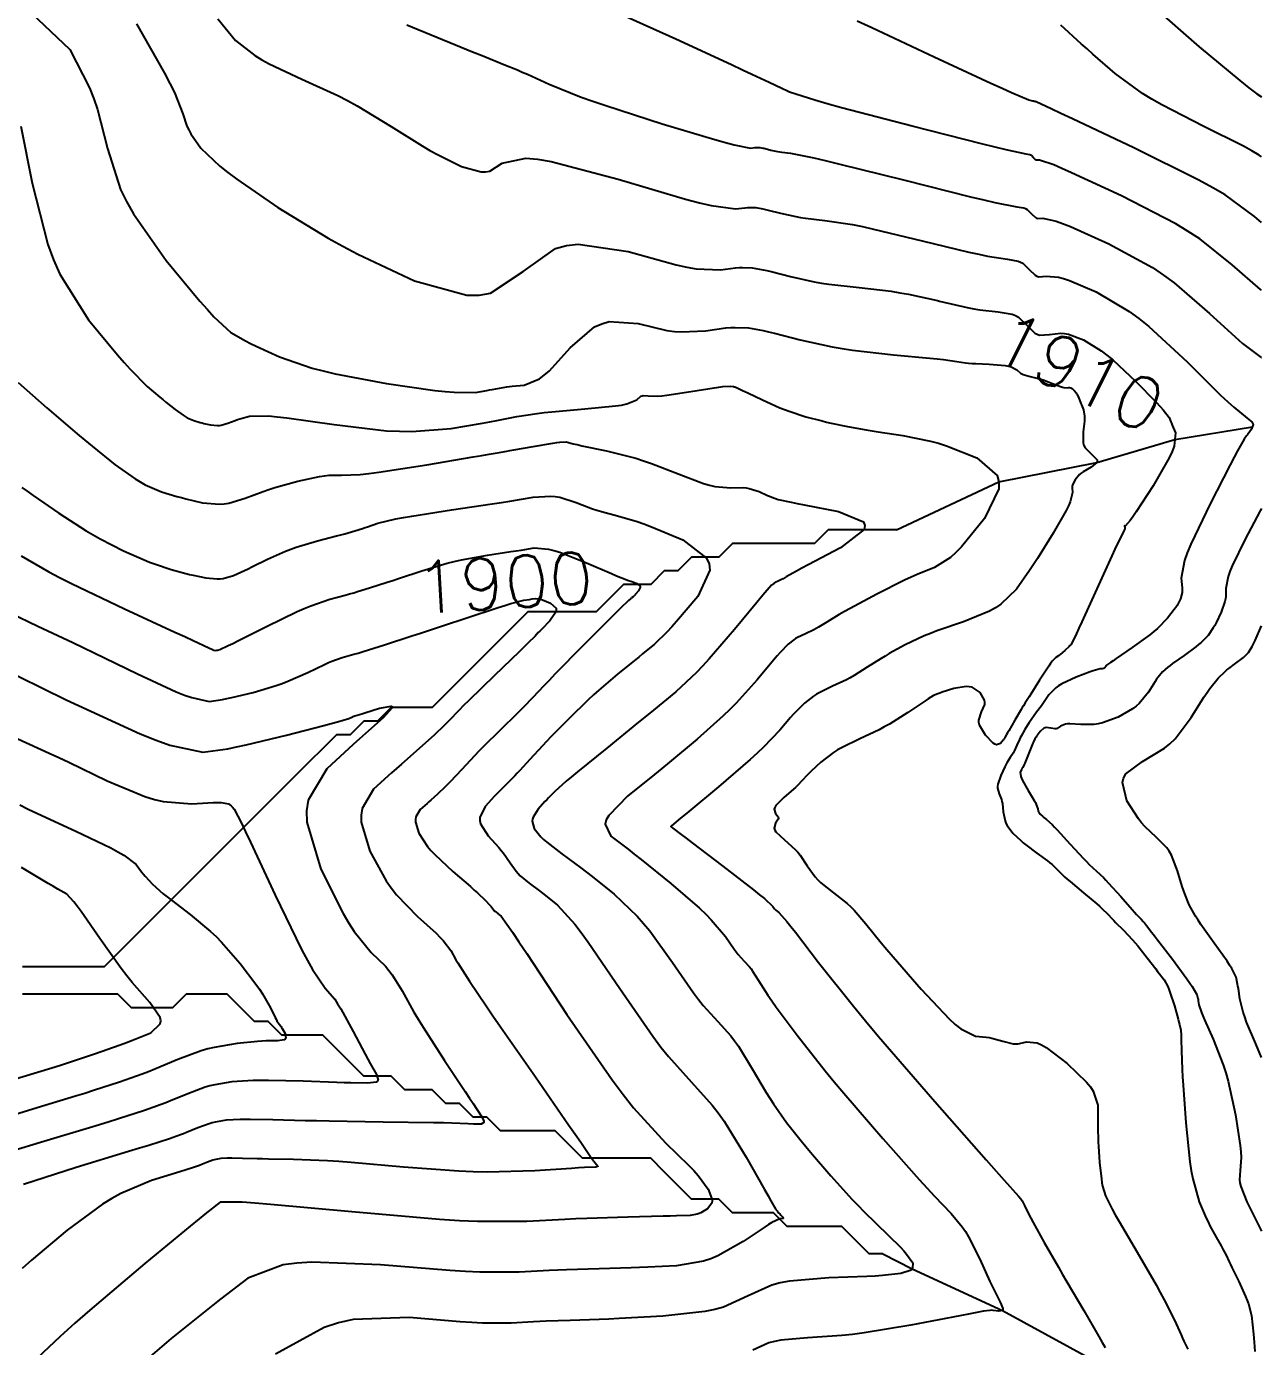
# Model space of a CAD drawing. Header units: metres. Extents: x 837475 to 838479, y 1189012 to 1191015.
# Drawn here: x 838386.1 to 838476.5, y 1189108.7 to 1189205.3 of the extents above; entities that cross this region are included whole.
import ezdxf

# ---------------------------------------------------------------- set-up
doc = ezdxf.new("R2010")
doc.units = ezdxf.units.M
doc.header["$LTSCALE"] = 0.3
for name, color, linetype in [('COTAS 10', 1, 'Continuous'), ('COTAS INT', 252, 'Continuous'), ('DRENAJE', 5, 'Continuous')]:
    doc.layers.add(name, color=color, linetype=linetype)
doc.styles.get("Standard").update_dxf_attribs({"font": 'simplex.shx'})

msp = doc.modelspace()

# ---------------------------------------------------------------- linework, layer by layer
at = {"layer": 'COTAS 10'}
for points in [[(838394.158, 1189205.469), (838396.215, 1189201.853), (838396.621, 1189201.088), (838396.955, 1189200.425), (838397.57, 1189198.882), (838397.864, 1189197.965), (838397.995, 1189197.696), (838398.148, 1189197.421), (838398.882, 1189196.375), (838400.279, 1189195.044), (838400.85, 1189194.589), (838401.501, 1189194.098), (838404.519, 1189192.012), (838408.205, 1189189.771), (838409.278, 1189189.182), (838410.374, 1189188.607), (838414.519, 1189186.642), (838418.35, 1189185.606), (838419.248, 1189185.616), (838420.075, 1189185.755), (838422.472, 1189187.328), (838424.829, 1189189.022), (838425.629, 1189189.237), (838426.494, 1189189.342), (838430.155, 1189188.802), (838433.674, 1189187.83), (838434.45, 1189187.662), (838435.141, 1189187.538), (838436.918, 1189187.456), (838438.014, 1189187.605), (838438.274, 1189187.627), (838438.516, 1189187.64), (838439.236, 1189187.617), (838440.027, 1189187.47), (838440.315, 1189187.405), (838440.632, 1189187.33), (838442.023, 1189186.97), (838443.759, 1189186.585), (838444.293, 1189186.494), (838444.851, 1189186.41), (838447.059, 1189186.162), (838449.396, 1189185.885), (838450.035, 1189185.784), (838450.67, 1189185.671), (838452.784, 1189185.205), (838452.934, 1189185.171), (838454.958, 1189184.704), (838455.442, 1189184.611), (838455.893, 1189184.535), (838457.245, 1189184.39), (838458.259, 1189184.211), (838458.496, 1189184.112), (838458.715, 1189183.992), (838459.348, 1189183.382), (838459.909, 1189182.826), (838460.082, 1189182.742), (838460.263, 1189182.687), (838460.98, 1189182.736), (838461.83, 1189182.824), (838462.094, 1189182.793), (838462.371, 1189182.738), (838463.474, 1189182.339), (838464.783, 1189181.533), (838465.19, 1189181.222), (838465.615, 1189180.873), (838467.308, 1189179.292), (838468.789, 1189177.774), (838469.079, 1189177.464), (838469.318, 1189177.202), (838469.751, 1189176.656), (838469.878, 1189176.341), (838469.925, 1189176.226), (838469.976, 1189176.098), (838470.204, 1189175.535), (838470.112, 1189174.549), (838469.963, 1189174.155), (838469.759, 1189173.709), (838468.576, 1189171.66), (838467.33, 1189169.75), (838467.087, 1189169.39), (838466.889, 1189169.104), (838466.54, 1189168.686), (838466.498, 1189168.715), (838466.492, 1189168.712), (838466.489, 1189168.704), (838466.5, 1189168.634), (838466.493, 1189168.505), (838466.48, 1189168.459), (838466.461, 1189168.41), (838466.348, 1189168.195), (838465.967, 1189167.42), (838465.779, 1189167.017), (838465.554, 1189166.532), (838464.443, 1189164.1), (838463.35, 1189161.695), (838463.137, 1189161.226), (838462.963, 1189160.844), (838462.659, 1189160.176), (838462.544, 1189160.021), (838462.49, 1189159.963), (838462.426, 1189159.897), (838462.112, 1189159.6), (838461.782, 1189159.315), (838461.707, 1189159.256), (838461.64, 1189159.206), (838461.458, 1189159.097), (838461.195, 1189158.809), (838461.076, 1189158.646), (838460.938, 1189158.447), (838460.271, 1189157.427), (838459.625, 1189156.41), (838459.498, 1189156.212), (838459.395, 1189156.05), (838459.213, 1189155.77), (838459.077, 1189155.55), (838459.002, 1189155.426), (838458.912, 1189155.275), (838458.456, 1189154.501), (838458.003, 1189153.727), (838457.915, 1189153.576), (838457.844, 1189153.453), (838457.721, 1189153.234), (838457.664, 1189153.141), (838457.633, 1189153.097), (838457.596, 1189153.045), (838457.41, 1189152.79), (838457.101, 1189152.696), (838456.988, 1189152.745), (838456.862, 1189152.827), (838456.303, 1189153.395), (838455.871, 1189154.132), (838455.824, 1189154.321), (838455.809, 1189154.502), (838456.017, 1189155.102), (838456.254, 1189155.658), (838456.256, 1189155.811), (838456.232, 1189155.965), (838455.916, 1189156.521), (838455.321, 1189156.905), (838455.12, 1189156.951), (838454.903, 1189156.97), (838453.991, 1189156.821), (838453.145, 1189156.547), (838452.971, 1189156.488), (838452.822, 1189156.436), (838452.499, 1189156.308), (838452.117, 1189156.066), (838451.931, 1189155.943), (838451.709, 1189155.795), (838450.619, 1189155.055), (838449.279, 1189154.213), (838448.901, 1189154.001), (838448.519, 1189153.798), (838447.113, 1189153.139), (838445.806, 1189152.511), (838445.486, 1189152.327), (838445.185, 1189152.138), (838444.252, 1189151.421), (838443.549, 1189150.763), (838443.394, 1189150.611), (838443.256, 1189150.473), (838442.899, 1189150.087), (838442.542, 1189149.713), (838442.404, 1189149.584), (838442.25, 1189149.444), (838441.55, 1189148.842), (838440.963, 1189148.251), (838440.88, 1189148.118), (838440.83, 1189147.997), (838440.938, 1189147.67), (838441.138, 1189147.415), (838441.148, 1189147.339), (838441.137, 1189147.262), (838440.931, 1189146.964), (838440.829, 1189146.585), (838440.883, 1189146.456), (838440.973, 1189146.318), (838441.598, 1189145.73), (838442.377, 1189145.041), (838442.564, 1189144.837), (838442.738, 1189144.629), (838443.266, 1189143.832), (838443.831, 1189143.025), (838444.029, 1189142.81), (838444.246, 1189142.598), (838445.179, 1189141.867), (838446.183, 1189141.088), (838446.444, 1189140.848), (838446.698, 1189140.596), (838447.553, 1189139.598), (838448.664, 1189138.213), (838449.079, 1189137.718), (838449.54, 1189137.174), (838451.592, 1189134.806), (838453.636, 1189132.646), (838454.092, 1189132.234), (838454.5, 1189131.901), (838455.577, 1189131.371), (838456.349, 1189131.311), (838456.565, 1189131.275), (838456.782, 1189131.231), (838457.575, 1189131.001), (838458.325, 1189130.823), (838458.516, 1189130.811), (838458.699, 1189130.816), (838459.298, 1189130.968), (838460.089, 1189130.882), (838460.394, 1189130.736), (838460.735, 1189130.538), (838462.277, 1189129.381), (838463.708, 1189127.999), (838463.98, 1189127.658), (838464.198, 1189127.336), (838464.537, 1189126.323), (838464.528, 1189125.505), (838464.527, 1189125.305), (838464.526, 1189125.116), (838464.526, 1189124.531), (838464.549, 1189123.853), (838464.562, 1189123.606), (838464.578, 1189123.333), (838464.66, 1189122.135), (838464.787, 1189120.927), (838464.831, 1189120.649), (838464.879, 1189120.395), (838465.083, 1189119.682), (838465.578, 1189118.711), (838465.809, 1189118.296), (838466.082, 1189117.816), (838467.405, 1189115.554), (838468.79, 1189113.162), (838469.102, 1189112.602), (838469.382, 1189112.085), (838470.134, 1189110.584), (838470.619, 1189109.519), (838470.731, 1189109.277), (838470.833, 1189109.058), (838471.12, 1189108.455)], [(838476.51378, 1189195.72839), (838476.348, 1189195.849), (838475.807, 1189196.167), (838475.187, 1189196.509), (838472.284, 1189197.952), (838469.207, 1189199.523), (838468.476, 1189199.946), (838467.799, 1189200.364), (838465.79, 1189201.832), (838464.171, 1189203.246), (838463.738, 1189203.63), (838463.312, 1189204.011), (838461.832, 1189205.36)], [(838385.739, 1189166.534), (838387.764, 1189165.355), (838388.538, 1189164.951), (838389.404, 1189164.514), (838393.301, 1189162.654), (838396.981, 1189160.952), (838397.711, 1189160.614), (838398.315, 1189160.333), (838399.452, 1189159.8), (838399.723, 1189159.675), (838399.781, 1189159.652), (838399.831, 1189159.634), (838399.952, 1189159.608), (838400.043, 1189159.622), (838400.075, 1189159.628), (838400.109, 1189159.635), (838400.257, 1189159.67), (838400.884, 1189159.955), (838401.22, 1189160.119), (838401.627, 1189160.321), (838403.685, 1189161.358), (838405.928, 1189162.442), (838406.452, 1189162.673), (838406.934, 1189162.874), (838408.323, 1189163.352), (838409.447, 1189163.651), (838409.762, 1189163.74), (838410.078, 1189163.831), (838410.347, 1189163.914), (838411.232, 1189164.183), (838412.525, 1189164.599), (838412.929, 1189164.732), (838413.353, 1189164.872), (838415.05, 1189165.439), (838416.9, 1189165.988), (838417.42, 1189166.118), (838417.944, 1189166.237), (838419.864, 1189166.584), (838421.571, 1189166.837), (838421.96, 1189166.896), (838422.312, 1189166.951), (838423.283, 1189167.111), (838424.315, 1189167.024), (838424.706, 1189166.922), (838425.143, 1189166.788), (838427.102, 1189166.022), (838428.946, 1189165.226), (838429.311, 1189165.072), (838429.612, 1189164.945), (838430.173, 1189164.727), (838430.356, 1189164.674), (838430.419, 1189164.651), (838430.488, 1189164.625), (838430.78, 1189164.503), (838431, 1189164.335), (838431.023, 1189164.279), (838431.03, 1189164.221), (838430.917, 1189163.977), (838430.722, 1189163.747), (838430.677, 1189163.696), (838430.635, 1189163.651), (838430.516, 1189163.536), (838430.407, 1189163.445), (838430.371, 1189163.416), (838430.333, 1189163.385), (838430.175, 1189163.257), (838429.559, 1189162.663), (838429.464, 1189162.569), (838429.232, 1189162.338), (838429.097, 1189162.203), (838428.836, 1189161.942), (838426.844, 1189159.935), (838424.796, 1189157.856), (838424.366, 1189157.415), (838423.995, 1189157.034), (838423.151, 1189156.144), (838422.516, 1189155.477), (838422.277, 1189155.236), (838422.01, 1189154.97), (838420.819, 1189153.804), (838419.545, 1189152.547), (838419.227, 1189152.224), (838418.924, 1189151.912), (838417.951, 1189150.872), (838417.151, 1189150.008), (838416.956, 1189149.806), (838416.772, 1189149.621), (838416.206, 1189149.085), (838415.713, 1189148.649), (838415.576, 1189148.527), (838415.439, 1189148.404), (838414.942, 1189147.954), (838414.623, 1189147.413), (838414.598, 1189147.233), (838414.6, 1189147.04), (838414.837, 1189146.235), (838415.47, 1189145.264), (838415.721, 1189144.966), (838416.006, 1189144.657), (838417.311, 1189143.434), (838418.605, 1189142.315), (838418.883, 1189142.069), (838419.126, 1189141.852), (838419.714, 1189141.301), (838420.017, 1189140.984), (838420.08, 1189140.913), (838420.135, 1189140.851), (838420.257, 1189140.691), (838420.332, 1189140.585), (838420.357, 1189140.557), (838420.384, 1189140.53), (838420.494, 1189140.438), (838420.622, 1189140.343), (838420.66, 1189140.314), (838420.699, 1189140.283), (838420.848, 1189140.163), (838421.684, 1189138.982), (838422.156, 1189138.282), (838422.731, 1189137.421), (838425.677, 1189132.964), (838428.986, 1189128.17), (838429.791, 1189127.095), (838430.548, 1189126.131), (838432.878, 1189123.56), (838434.586, 1189121.913), (838434.95, 1189121.53), (838435.268, 1189121.18), (838436.021, 1189120.179), (838436.285, 1189119.475), (838436.293, 1189119.311), (838436.273, 1189119.161), (838435.968, 1189118.729), (838435.477, 1189118.447), (838435.34, 1189118.391), (838435.203, 1189118.344), (838434.702, 1189118.254), (838433.695, 1189118.216), (838433.239, 1189118.203), (838432.705, 1189118.188), (838430.137, 1189118.124), (838427.135, 1189118.031), (838426.328, 1189117.998), (838425.531, 1189117.962), (838422.743, 1189117.806), (838419.122, 1189117.807), (838417.801, 1189117.869), (838416.341, 1189117.959), (838409.919, 1189118.507), (838403.986, 1189119.058), (838402.834, 1189119.148), (838401.896, 1189119.212), (838400.284, 1189119.221), (838399.303, 1189118.432), (838398.764, 1189117.993), (838398.108, 1189117.459), (838394.771, 1189114.733), (838390.746, 1189111.327), (838389.657, 1189110.364), (838388.578, 1189109.391), (838384.771, 1189105.806)], [(838385.316, 1189128.252), (838386.683, 1189128.656), (838388.222, 1189129.134), (838388.692, 1189129.285), (838389.181, 1189129.444), (838391.105, 1189130.084), (838392.98, 1189130.74), (838393.438, 1189130.909), (838393.871, 1189131.072), (838395.212, 1189131.617), (838395.913, 1189132.268), (838395.942, 1189132.498), (838395.899, 1189132.75), (838395.146, 1189133.843), (838393.842, 1189135.311), (838393.452, 1189135.8), (838393.049, 1189136.325), (838391.487, 1189138.521), (838390.116, 1189140.496), (838389.833, 1189140.882), (838389.593, 1189141.198), (838389.075, 1189141.761), (838388.419, 1189142.126), (838388.092, 1189142.318), (838387.701, 1189142.55), (838385.765, 1189143.713)]]:
    msp.add_lwpolyline(points, dxfattribs=at)
at = {"layer": 'COTAS INT'}
for points in [[(838386.474, 1189206.249), (838389.301, 1189203.593), (838390.73, 1189200.769), (838391.045, 1189199.983), (838391.326, 1189199.196), (838392.048, 1189196.341), (838393.008, 1189193.339), (838393.438, 1189192.46), (838393.939, 1189191.559), (838396.341, 1189188.135), (838398.811, 1189185.163), (838399.356, 1189184.548), (838399.84, 1189184.023), (838401.082, 1189182.877), (838402.144, 1189182.263), (838402.514, 1189182.072), (838402.916, 1189181.873), (838404.642, 1189181.082), (838407.02, 1189180.27), (838407.834, 1189180.057), (838408.714, 1189179.849), (838412.455, 1189179.145), (838415.999, 1189178.637), (838416.755, 1189178.554), (838417.414, 1189178.495), (838418.981, 1189178.49), (838419.815, 1189178.634), (838420.012, 1189178.669), (838420.194, 1189178.703), (838420.726, 1189178.807), (838421.269, 1189178.895), (838421.457, 1189178.917), (838421.662, 1189178.939), (838422.538, 1189179.012), (838423.655, 1189179.473), (838424.012, 1189179.739), (838424.389, 1189180.066), (838425.92, 1189181.747), (838427.693, 1189183.281), (838428.223, 1189183.515), (838428.769, 1189183.666), (838430.881, 1189183.521), (838432.991, 1189183.024), (838433.535, 1189182.953), (838434.062, 1189182.911), (838435.823, 1189183), (838437.308, 1189183.202), (838437.661, 1189183.232), (838437.989, 1189183.249), (838438.964, 1189183.218), (838440.037, 1189183.019), (838440.426, 1189182.931), (838440.856, 1189182.828), (838442.741, 1189182.341), (838445.094, 1189181.82), (838445.819, 1189181.696), (838446.574, 1189181.582), (838449.567, 1189181.246), (838452.224, 1189181.001), (838452.769, 1189180.945), (838453.23, 1189180.894), (838454.205, 1189180.751), (838454.831, 1189180.652), (838455.072, 1189180.629), (838455.343, 1189180.608), (838455.598, 1189180.596), (838456.566, 1189180.546), (838457.741, 1189180.453), (838457.98, 1189180.412), (838458.183, 1189180.365), (838458.606, 1189180.141), (838458.864, 1189179.905), (838458.963, 1189179.85), (838459.073, 1189179.8), (838459.568, 1189179.657), (838460.168, 1189179.509), (838460.344, 1189179.456), (838460.524, 1189179.397), (838461.209, 1189179.141), (838461.807, 1189178.915), (838461.932, 1189178.876), (838462.039, 1189178.846), (838462.281, 1189178.821), (838462.4, 1189178.846), (838462.43, 1189178.848), (838462.458, 1189178.847), (838462.549, 1189178.824), (838462.641, 1189178.767), (838462.669, 1189178.746), (838462.699, 1189178.721), (838462.817, 1189178.611), (838462.942, 1189178.451), (838462.977, 1189178.394), (838463.011, 1189178.333), (838463.132, 1189178.071), (838463.257, 1189177.76), (838463.293, 1189177.668), (838463.329, 1189177.574), (838463.467, 1189177.214), (838463.552, 1189176.737), (838463.555, 1189176.587), (838463.555, 1189176.569), (838463.549, 1189176.385), (838463.454, 1189175.592), (838463.458, 1189174.793), (838463.514, 1189174.605), (838463.594, 1189174.433), (838464.083, 1189173.933), (838464.47, 1189173.546), (838464.486, 1189173.445), (838464.462, 1189173.346), (838464.045, 1189173.008), (838463.454, 1189172.674), (838463.32, 1189172.576), (838463.198, 1189172.477), (838462.866, 1189172.099), (838462.685, 1189171.716), (838462.658, 1189171.613), (838462.642, 1189171.512), (838462.669, 1189171.156), (838462.51, 1189170.487), (838462.376, 1189170.189), (838462.203, 1189169.841), (838461.257, 1189168.176), (838460.116, 1189166.342), (838459.821, 1189165.889), (838459.534, 1189165.458), (838458.576, 1189164.097), (838457.434, 1189162.994), (838457.033, 1189162.725), (838456.595, 1189162.472), (838454.704, 1189161.693), (838452.751, 1189161.026), (838452.273, 1189160.843), (838451.823, 1189160.662), (838450.426, 1189160.015), (838449.26, 1189159.374), (838448.955, 1189159.195), (838448.659, 1189159.017), (838447.654, 1189158.368), (838446.686, 1189157.76), (838446.412, 1189157.607), (838446.136, 1189157.46), (838445.12, 1189156.984), (838444.176, 1189156.53), (838443.945, 1189156.397), (838443.728, 1189156.261), (838443.053, 1189155.743), (838442.419, 1189155.113), (838442.227, 1189154.906), (838442.027, 1189154.685), (838441.249, 1189153.773), (838440.058, 1189152.526), (838439.599, 1189152.095), (838439.084, 1189151.627), (838436.759, 1189149.626), (838434.591, 1189147.819), (838433.84, 1189147.194), (838433.298, 1189146.742), (838433.284, 1189146.728), (838433.282, 1189146.722), (838433.286, 1189146.713), (838433.313, 1189146.692), (838433.327, 1189146.681), (838433.343, 1189146.668), (838433.424, 1189146.602), (838434.044, 1189146.125), (838434.401, 1189145.852), (838434.837, 1189145.519), (838437.081, 1189143.807), (838439.326, 1189142.074), (838439.763, 1189141.727), (838440.12, 1189141.438), (838440.744, 1189140.873), (838440.873, 1189140.689), (838440.918, 1189140.64), (838440.967, 1189140.592), (838441.18, 1189140.425), (838441.772, 1189139.767), (838442.061, 1189139.409), (838442.404, 1189138.974), (838444.092, 1189136.771), (838446.64, 1189133.567), (838447.524, 1189132.502), (838448.485, 1189131.36), (838452.604, 1189126.593), (838456.355, 1189122.325), (838457.085, 1189121.497), (838457.681, 1189120.823), (838458.72, 1189119.666), (838458.887, 1189119.466), (838458.934, 1189119.395), (838458.981, 1189119.316), (838459.152, 1189118.977), (838459.48, 1189118.33), (838459.626, 1189118.057), (838459.796, 1189117.745), (838460.608, 1189116.279), (838461.639, 1189114.463), (838461.947, 1189113.929), (838462.265, 1189113.381), (838463.494, 1189111.291), (838464.601, 1189109.391), (838464.842, 1189108.962), (838465.054, 1189108.576)], [(838476.51378, 1189185.94998), (838476.434, 1189186.008), (838474.35, 1189187.814), (838471.982, 1189189.725), (838471.143, 1189190.271), (838470.225, 1189190.825), (838466.249, 1189192.884), (838462.597, 1189194.566), (838461.882, 1189194.881), (838461.297, 1189195.132), (838460.256, 1189195.493), (838460.069, 1189195.48), (838460.021, 1189195.494), (838459.976, 1189195.516), (838459.83, 1189195.661), (838459.664, 1189195.821), (838459.607, 1189195.852), (838459.545, 1189195.878), (838459.281, 1189195.925), (838457.821, 1189196.244), (838457.005, 1189196.442), (838456.012, 1189196.688), (838450.937, 1189197.969), (838445.765, 1189199.321), (838444.71, 1189199.611), (838443.818, 1189199.864), (838441.959, 1189200.473), (838441.249, 1189200.806), (838441.081, 1189200.885), (838440.926, 1189200.958), (838440.473, 1189201.173), (838439.199, 1189201.765), (838438.527, 1189202.076), (838437.716, 1189202.451), (838433.635, 1189204.335), (838429.069, 1189206.397)], [(838468.607, 1189206.7), (838471.95, 1189203.782), (838474.916, 1189201.305), (838475.571, 1189200.79), (838476.154, 1189200.35), (838476.51378, 1189200.11819)], [(838400.118, 1189205.838), (838401.418, 1189204.253), (838402.837, 1189203.143), (838403.339, 1189202.835), (838403.888, 1189202.528), (838406.266, 1189201.418), (838408.903, 1189200.211), (838409.616, 1189199.843), (838410.321, 1189199.46), (838412.804, 1189197.955), (838415.074, 1189196.531), (838415.645, 1189196.198), (838416.191, 1189195.893), (838417.955, 1189195.017), (838419.385, 1189194.63), (838419.719, 1189194.634), (838420.028, 1189194.686), (838420.922, 1189195.273), (838422.666, 1189195.638), (838423.51, 1189195.55), (838424.51, 1189195.38), (838429.428, 1189194.083), (838434.358, 1189192.635), (838435.366, 1189192.371), (838436.219, 1189192.165), (838438.013, 1189191.912), (838438.719, 1189192.008), (838438.887, 1189192.022), (838439.043, 1189192.031), (838439.507, 1189192.016), (838440.018, 1189191.921), (838440.203, 1189191.879), (838440.407, 1189191.831), (838441.304, 1189191.599), (838442.424, 1189191.351), (838442.768, 1189191.292), (838443.128, 1189191.238), (838444.552, 1189191.078), (838446.568, 1189190.77), (838447.301, 1189190.622), (838448.11, 1189190.447), (838451.662, 1189189.592), (838455.085, 1189188.756), (838455.812, 1189188.594), (838456.443, 1189188.462), (838457.924, 1189188.235), (838458.688, 1189188.1), (838458.866, 1189188.026), (838459.031, 1189187.935), (838459.508, 1189187.475), (838459.931, 1189187.056), (838460.062, 1189186.992), (838460.198, 1189186.951), (838460.739, 1189186.988), (838461.652, 1189186.927), (838462.023, 1189186.822), (838462.446, 1189186.68), (838464.399, 1189185.854), (838466.813, 1189184.414), (838467.525, 1189183.885), (838468.257, 1189183.3), (838471.06, 1189180.718), (838473.517, 1189178.294), (838474.031, 1189177.808), (838474.473, 1189177.402), (838475.468, 1189176.608), (838475.835, 1189176.319), (838475.882, 1189176.233), (838475.904, 1189176.143), (838475.786, 1189175.795), (838475.533, 1189175.459), (838475.471, 1189175.376), (838475.412, 1189175.299), (838475.226, 1189175.058), (838474.745, 1189174.205), (838474.5, 1189173.742), (838474.206, 1189173.18), (838472.741, 1189170.33), (838471.335, 1189167.37), (838471.078, 1189166.738), (838470.879, 1189166.188), (838470.638, 1189164.881), (838470.711, 1189164.177), (838470.71, 1189164.007), (838470.7, 1189163.849), (838470.587, 1189163.368), (838470.334, 1189162.904), (838470.237, 1189162.755), (838470.127, 1189162.598), (838469.632, 1189161.96), (838468.886, 1189161.207), (838468.618, 1189160.978), (838468.325, 1189160.74), (838467.044, 1189159.806), (838465.872, 1189159.004), (838465.647, 1189158.849), (838465.465, 1189158.724), (838465.166, 1189158.515), (838465.144, 1189158.487), (838465.137, 1189158.477), (838465.129, 1189158.465), (838465.095, 1189158.411), (838465.048, 1189158.353), (838465.032, 1189158.338), (838465.014, 1189158.325), (838464.94, 1189158.283), (838464.85, 1189158.255), (838464.823, 1189158.251), (838464.796, 1189158.249), (838464.687, 1189158.254), (838464.352, 1189158.171), (838464.181, 1189158.113), (838463.976, 1189158.04), (838462.953, 1189157.652), (838461.886, 1189157.156), (838461.653, 1189157.016), (838461.448, 1189156.874), (838460.933, 1189156.351), (838460.591, 1189155.832), (838460.495, 1189155.693), (838460.397, 1189155.555), (838460.039, 1189155.075), (838459.688, 1189154.598), (838459.594, 1189154.463), (838459.503, 1189154.325), (838459.187, 1189153.817), (838458.912, 1189153.324), (838458.846, 1189153.197), (838458.785, 1189153.073), (838458.601, 1189152.659), (838458.432, 1189152.286), (838458.38, 1189152.188), (838458.326, 1189152.092), (838458.111, 1189151.767), (838457.866, 1189151.378), (838457.793, 1189151.242), (838457.717, 1189151.095), (838457.424, 1189150.459), (838457.217, 1189149.816), (838457.196, 1189149.664), (838457.191, 1189149.523), (838457.301, 1189149.106), (838457.477, 1189148.695), (838457.514, 1189148.557), (838457.544, 1189148.409), (838457.61, 1189147.79), (838457.734, 1189147.133), (838457.802, 1189146.962), (838457.885, 1189146.795), (838458.303, 1189146.232), (838458.886, 1189145.683), (838459.073, 1189145.525), (838459.27, 1189145.364), (838460.074, 1189144.764), (838460.842, 1189144.198), (838461.017, 1189144.059), (838461.175, 1189143.927), (838461.609, 1189143.516), (838462.096, 1189143.043), (838462.286, 1189142.872), (838462.501, 1189142.684), (838463.48, 1189141.861), (838464.444, 1189141.054), (838464.649, 1189140.875), (838464.827, 1189140.717), (838465.249, 1189140.307), (838465.577, 1189139.955), (838465.696, 1189139.833), (838465.827, 1189139.699), (838466.403, 1189139.127), (838467.069, 1189138.427), (838467.257, 1189138.213), (838467.446, 1189137.99), (838468.145, 1189137.111), (838468.766, 1189136.292), (838468.906, 1189136.108), (838469.032, 1189135.941), (838469.375, 1189135.491), (838469.645, 1189134.998), (838469.726, 1189134.804), (838469.809, 1189134.585), (838470.13, 1189133.589), (838470.406, 1189132.611), (838470.462, 1189132.404), (838470.508, 1189132.225), (838470.598, 1189131.808), (838470.624, 1189131.436), (838470.629, 1189131.285), (838470.634, 1189131.112), (838470.645, 1189130.315), (838470.697, 1189128.934), (838470.727, 1189128.394), (838470.765, 1189127.786), (838470.958, 1189125.019), (838471.256, 1189122.18), (838471.359, 1189121.526), (838471.471, 1189120.929), (838471.951, 1189119.252), (838472.467, 1189118.063), (838472.603, 1189117.774), (838472.734, 1189117.503), (838473.181, 1189116.672), (838473.552, 1189116.032), (838473.635, 1189115.882), (838473.71, 1189115.744), (838473.911, 1189115.343), (838474.144, 1189114.85), (838474.239, 1189114.654), (838474.347, 1189114.432), (838474.847, 1189113.414), (838475.344, 1189112.313), (838475.451, 1189112.038), (838475.544, 1189111.775), (838475.767, 1189110.936), (838475.919, 1189109.573), (838475.968, 1189108.981), (838476.019, 1189108.295)], [(838413.949, 1189205.398), (838417.921, 1189203.762), (838418.749, 1189203.423), (838419.46, 1189203.133), (838421.048, 1189202.497), (838422.056, 1189202.084), (838422.402, 1189201.934), (838422.776, 1189201.769), (838424.368, 1189201.048), (838426.72, 1189200.104), (838427.574, 1189199.799), (838428.516, 1189199.474), (838432.649, 1189198.146), (838436.502, 1189196.99), (838437.268, 1189196.775), (838437.903, 1189196.605), (838439.108, 1189196.368), (838439.425, 1189196.411), (838439.5, 1189196.418), (838439.57, 1189196.422), (838439.779, 1189196.415), (838440.008, 1189196.372), (838440.091, 1189196.353), (838440.183, 1189196.332), (838440.586, 1189196.227), (838441.088, 1189196.116), (838441.243, 1189196.09), (838441.405, 1189196.065), (838442.044, 1189195.994), (838443.739, 1189195.654), (838444.567, 1189195.46), (838445.55, 1189195.224), (838450.391, 1189194.012), (838455.212, 1189192.807), (838456.181, 1189192.576), (838456.992, 1189192.389), (838458.602, 1189192.08), (838459.116, 1189191.989), (838459.237, 1189191.939), (838459.348, 1189191.878), (838459.669, 1189191.568), (838459.954, 1189191.286), (838460.042, 1189191.243), (838460.133, 1189191.215), (838460.497, 1189191.241), (838461.475, 1189191.029), (838461.953, 1189190.852), (838462.521, 1189190.623), (838465.324, 1189189.369), (838468.519, 1189187.619), (838469.334, 1189187.078), (838470.119, 1189186.512), (838472.705, 1189184.266), (838475.123, 1189182.075), (838475.804, 1189181.544), (838476.488, 1189181.047), (838476.51378, 1189181.03136)], [(838476.51378, 1189190.91142), (838475.995, 1189191.361), (838473.844, 1189192.938), (838472.952, 1189193.464), (838471.931, 1189194.03), (838467.174, 1189196.399), (838462.672, 1189198.508), (838461.812, 1189198.911), (838461.119, 1189199.234), (838460.014, 1189199.745), (838460.004, 1189199.744), (838460.001, 1189199.745), (838459.999, 1189199.746), (838459.99, 1189199.754), (838459.981, 1189199.763), (838459.978, 1189199.765), (838459.974, 1189199.767), (838459.959, 1189199.769), (838459.877, 1189199.787), (838459.83, 1189199.799), (838459.774, 1189199.813), (838459.487, 1189199.885), (838458.208, 1189200.422), (838457.527, 1189200.729), (838456.704, 1189201.104), (838452.549, 1189203.031), (838447.998, 1189205.162), (838446.926, 1189205.666)], [(838385.696, 1189197.968), (838386.527, 1189193.799), (838387.671, 1189189.311), (838388.095, 1189188.199), (838388.566, 1189187.143), (838390.657, 1189183.799), (838392.774, 1189181.241), (838393.262, 1189180.681), (838393.708, 1189180.184), (838394.961, 1189178.924), (838395.867, 1189178.151), (838396.094, 1189177.962), (838396.309, 1189177.784), (838396.999, 1189177.23), (838397.586, 1189176.812), (838397.737, 1189176.72), (838397.884, 1189176.638), (838398.37, 1189176.427), (838398.833, 1189176.289), (838398.965, 1189176.254), (838399.099, 1189176.219), (838399.594, 1189176.104), (838400.097, 1189176.059), (838400.235, 1189176.068), (838400.372, 1189176.087), (838400.865, 1189176.235), (838401.403, 1189176.441), (838401.569, 1189176.496), (838401.742, 1189176.551), (838402.429, 1189176.742), (838403.83, 1189176.762), (838404.453, 1189176.709), (838405.177, 1189176.631), (838408.644, 1189176.135), (838412.468, 1189175.687), (838413.419, 1189175.639), (838414.322, 1189175.623), (838417.194, 1189175.84), (838419.492, 1189176.237), (838420.033, 1189176.334), (838420.534, 1189176.426), (838422, 1189176.715), (838423.494, 1189176.956), (838424.013, 1189177.018), (838424.577, 1189177.078), (838426.991, 1189177.279), (838429.224, 1189177.496), (838429.673, 1189177.566), (838430.05, 1189177.641), (838430.799, 1189177.95), (838431.088, 1189178.201), (838431.174, 1189178.239), (838431.264, 1189178.263), (838431.608, 1189178.24), (838432.307, 1189178.218), (838432.62, 1189178.244), (838432.984, 1189178.284), (838434.729, 1189178.544), (838436.443, 1189178.82), (838436.788, 1189178.87), (838437.077, 1189178.909), (838437.653, 1189178.956), (838437.853, 1189178.919), (838437.905, 1189178.905), (838437.956, 1189178.89), (838438.128, 1189178.822), (838438.512, 1189178.639), (838438.697, 1189178.55), (838438.916, 1189178.446), (838439.988, 1189177.932), (838441.26, 1189177.368), (838441.605, 1189177.232), (838441.946, 1189177.103), (838443.151, 1189176.711), (838444.341, 1189176.396), (838444.672, 1189176.316), (838445.005, 1189176.239), (838446.216, 1189175.987), (838447.576, 1189175.749), (838448.003, 1189175.68), (838448.453, 1189175.609), (838450.258, 1189175.346), (838452.273, 1189174.929), (838452.855, 1189174.763), (838453.448, 1189174.574), (838455.672, 1189173.708), (838457.153, 1189172.409), (838457.277, 1189171.947), (838457.276, 1189171.442), (838456.237, 1189169.248), (838454.55, 1189167.188), (838454.14, 1189166.767), (838453.755, 1189166.411), (838452.572, 1189165.666), (838451.303, 1189165.171), (838450.865, 1189164.974), (838450.388, 1189164.75), (838448.353, 1189163.723), (838446.402, 1189162.681), (838445.98, 1189162.448), (838445.608, 1189162.239), (838444.689, 1189161.682), (838444.092, 1189161.307), (838443.924, 1189161.213), (838443.754, 1189161.122), (838443.128, 1189160.829), (838442.546, 1189160.549), (838442.404, 1189160.467), (838442.27, 1189160.383), (838441.854, 1189160.064), (838441.288, 1189159.463), (838441.059, 1189159.201), (838440.799, 1189158.898), (838439.598, 1189157.459), (838438.069, 1189155.751), (838437.602, 1189155.279), (838437.115, 1189154.807), (838435.198, 1189153.104), (838433.175, 1189151.427), (838432.621, 1189150.973), (838432.071, 1189150.522), (838430.105, 1189148.927), (838428.733, 1189147.526), (838428.555, 1189147.197), (838428.466, 1189146.895), (838428.878, 1189146.017), (838430.15, 1189145.054), (838430.604, 1189144.698), (838431.101, 1189144.303), (838433.265, 1189142.555), (838435.371, 1189140.74), (838435.832, 1189140.304), (838436.24, 1189139.896), (838437.274, 1189138.661), (838437.904, 1189137.749), (838438.057, 1189137.544), (838438.201, 1189137.361), (838438.645, 1189136.872), (838439.038, 1189136.438), (838439.15, 1189136.29), (838439.263, 1189136.129), (838439.684, 1189135.445), (838440.382, 1189134.366), (838440.669, 1189133.956), (838440.997, 1189133.498), (838442.524, 1189131.44), (838444.576, 1189128.837), (838445.236, 1189128.035), (838445.935, 1189127.198), (838448.792, 1189123.878), (838451.455, 1189120.875), (838452.032, 1189120.237), (838452.54, 1189119.683), (838453.797, 1189118.382), (838454.608, 1189117.411), (838454.834, 1189117.066), (838455.062, 1189116.687), (838455.891, 1189115.042), (838456.629, 1189113.427), (838456.799, 1189113.067), (838456.954, 1189112.745), (838457.389, 1189111.896), (838457.578, 1189111.43), (838457.579, 1189111.35), (838457.556, 1189111.29), (838457.288, 1189111.249), (838456.863, 1189111.306), (838456.743, 1189111.308), (838456.621, 1189111.304), (838456.17, 1189111.241), (838455.074, 1189111.024), (838454.545, 1189110.923), (838453.918, 1189110.804), (838450.842, 1189110.227), (838447.424, 1189109.662), (838446.582, 1189109.549), (838445.785, 1189109.457), (838443.283, 1189109.283), (838441.325, 1189109.116), (838440.871, 1189109.028), (838440.455, 1189108.921), (838439.273, 1189108.382)], [(838385.52, 1189179.213), (838387.606, 1189177.353), (838389.835, 1189175.453), (838390.391, 1189174.988), (838390.921, 1189174.549), (838392.618, 1189173.186), (838394.063, 1189172.159), (838394.435, 1189171.932), (838394.794, 1189171.731), (838395.989, 1189171.211), (838397.13, 1189170.872), (838397.454, 1189170.784), (838397.783, 1189170.699), (838399.002, 1189170.416), (838400.238, 1189170.304), (838400.577, 1189170.328), (838400.916, 1189170.375), (838402.127, 1189170.739), (838403.45, 1189171.246), (838403.858, 1189171.382), (838404.285, 1189171.516), (838405.976, 1189171.986), (838407.566, 1189172.333), (838407.929, 1189172.39), (838408.258, 1189172.43), (838409.166, 1189172.431), (838410.541, 1189172.48), (838411.165, 1189172.55), (838411.895, 1189172.645), (838415.407, 1189173.191), (838418.799, 1189173.761), (838419.453, 1189173.872), (838419.983, 1189173.961), (838420.868, 1189174.113), (838421.275, 1189174.187), (838421.503, 1189174.228), (838421.782, 1189174.278), (838423.209, 1189174.532), (838424.644, 1189174.772), (838424.928, 1189174.813), (838425.164, 1189174.844), (838425.606, 1189174.862), (838426.133, 1189174.728), (838426.422, 1189174.663), (838426.773, 1189174.586), (838428.557, 1189174.205), (838430.706, 1189173.663), (838431.287, 1189173.484), (838431.861, 1189173.293), (838433.886, 1189172.499), (838435.672, 1189171.813), (838436.096, 1189171.691), (838436.49, 1189171.597), (838437.66, 1189171.503), (838438.569, 1189171.518), (838438.799, 1189171.494), (838439.019, 1189171.458), (838439.737, 1189171.224), (838440.352, 1189170.946), (838440.507, 1189170.883), (838440.657, 1189170.824), (838441.144, 1189170.661), (838442.089, 1189170.448), (838442.527, 1189170.358), (838443.042, 1189170.255), (838445.538, 1189169.774), (838447.383, 1189169.021), (838447.487, 1189168.748), (838447.415, 1189168.446), (838445.685, 1189167.119), (838443.325, 1189165.873), (838442.855, 1189165.623), (838442.466, 1189165.413), (838441.724, 1189164.995), (838441.499, 1189164.854), (838441.371, 1189164.784), (838441.135, 1189164.674), (838440.916, 1189164.568), (838440.862, 1189164.538), (838440.812, 1189164.506), (838440.655, 1189164.386), (838440.157, 1189163.812), (838439.891, 1189163.495), (838439.57, 1189163.11), (838437.948, 1189161.144), (838436.081, 1189158.977), (838435.604, 1189158.463), (838435.146, 1189157.987), (838433.638, 1189156.581), (838432.016, 1189155.243), (838431.486, 1189154.81), (838430.921, 1189154.35), (838428.587, 1189152.461), (838426.443, 1189150.716), (838425.997, 1189150.347), (838425.616, 1189150.026), (838424.775, 1189149.278), (838424.331, 1189148.819), (838424.2, 1189148.681), (838424.067, 1189148.538), (838423.558, 1189147.981), (838423.19, 1189147.406), (838423.145, 1189147.252), (838423.126, 1189147.101), (838423.263, 1189146.571), (838423.759, 1189145.973), (838423.966, 1189145.778), (838424.203, 1189145.571), (838425.309, 1189144.715), (838426.687, 1189143.69), (838427.096, 1189143.376), (838427.515, 1189143.049), (838429.126, 1189141.758), (838430.808, 1189140.154), (838431.273, 1189139.63), (838431.737, 1189139.071), (838433.409, 1189136.762), (838434.931, 1189134.556), (838435.302, 1189134.061), (838435.65, 1189133.617), (838436.723, 1189132.434), (838437.672, 1189131.386), (838437.943, 1189131.027), (838438.217, 1189130.638), (838439.237, 1189128.984), (838440.255, 1189127.259), (838440.529, 1189126.824), (838440.8, 1189126.408), (838441.747, 1189125.062), (838442.806, 1189123.72), (838443.146, 1189123.306), (838443.507, 1189122.874), (838444.98, 1189121.162), (838446.554, 1189119.425), (838446.979, 1189118.977), (838447.399, 1189118.544), (838450.075, 1189115.921), (838450.321, 1189115.657), (838450.531, 1189115.42), (838450.979, 1189114.786), (838450.973, 1189114.385), (838450.896, 1189114.295), (838450.787, 1189114.213), (838450.121, 1189113.991), (838448.777, 1189113.846), (838448.241, 1189113.812), (838447.633, 1189113.781), (838444.842, 1189113.693), (838441.954, 1189113.447), (838441.285, 1189113.316), (838440.672, 1189113.159), (838438.927, 1189112.364), (838437.132, 1189111.545), (838436.487, 1189111.371), (838435.777, 1189111.221), (838432.682, 1189110.872), (838429.505, 1189110.704), (838428.745, 1189110.668), (838428.036, 1189110.637), (838425.909, 1189110.564), (838424.159, 1189110.51), (838423.688, 1189110.491), (838423.224, 1189110.47), (838421.599, 1189110.379), (838419.488, 1189110.379), (838418.718, 1189110.416), (838417.867, 1189110.468), (838414.124, 1189110.788), (838410.026, 1189110.631), (838408.951, 1189110.383), (838407.903, 1189110.046), (838404.336, 1189108.088)], [(838385.778, 1189171.539), (838386.176, 1189171.249), (838386.61, 1189170.939), (838388.478, 1189169.653), (838390.485, 1189168.366), (838391.007, 1189168.056), (838391.515, 1189167.767), (838393.225, 1189166.889), (838394.742, 1189166.226), (838395.127, 1189166.072), (838395.497, 1189165.931), (838396.708, 1189165.529), (838397.772, 1189165.24), (838398.05, 1189165.171), (838398.321, 1189165.106), (838399.238, 1189164.911), (838400.077, 1189164.838), (838400.298, 1189164.85), (838400.514, 1189164.876), (838401.257, 1189165.09), (838402.072, 1189165.46), (838402.335, 1189165.585), (838402.614, 1189165.72), (838403.755, 1189166.288), (838405.073, 1189166.878), (838405.464, 1189167.025), (838405.866, 1189167.166), (838407.413, 1189167.62), (838408.817, 1189167.982), (838409.13, 1189168.066), (838409.409, 1189168.141), (838410.142, 1189168.353), (838410.717, 1189168.539), (838410.896, 1189168.598), (838411.085, 1189168.66), (838411.839, 1189168.912), (838413.157, 1189169.228), (838413.702, 1189169.331), (838414.323, 1189169.44), (838417.216, 1189169.891), (838420.201, 1189170.333), (838420.881, 1189170.437), (838421.497, 1189170.532), (838423.195, 1189170.813), (838424.461, 1189170.895), (838424.805, 1189170.866), (838425.146, 1189170.814), (838426.354, 1189170.442), (838427.54, 1189169.977), (838427.866, 1189169.867), (838428.193, 1189169.765), (838429.365, 1189169.466), (838430.811, 1189169.045), (838431.309, 1189168.866), (838431.85, 1189168.661), (838434.157, 1189167.696), (838435.896, 1189166.366), (838436.078, 1189165.931), (838436.131, 1189165.466), (838435.242, 1189163.545), (838433.701, 1189161.726), (838433.343, 1189161.326), (838433.014, 1189160.97), (838432.077, 1189160.058), (838431.211, 1189159.344), (838430.928, 1189159.113), (838430.627, 1189158.867), (838429.381, 1189157.859), (838428.001, 1189156.69), (838427.615, 1189156.342), (838427.226, 1189155.984), (838425.809, 1189154.606), (838424.504, 1189153.271), (838424.186, 1189152.94), (838423.887, 1189152.626), (838422.965, 1189151.63), (838422.221, 1189150.818), (838422.033, 1189150.62), (838421.854, 1189150.432), (838421.276, 1189149.851), (838420.714, 1189149.287), (838420.546, 1189149.112), (838420.371, 1189148.927), (838419.693, 1189148.191), (838419.29, 1189147.378), (838419.289, 1189147.145), (838419.336, 1189146.91), (838419.905, 1189146.033), (838420.687, 1189145.184), (838420.869, 1189144.966), (838421.036, 1189144.756), (838421.511, 1189144.059), (838421.954, 1189143.437), (838422.099, 1189143.275), (838422.255, 1189143.116), (838422.902, 1189142.576), (838423.655, 1189142.016), (838423.878, 1189141.845), (838424.107, 1189141.666), (838424.987, 1189140.961), (838426.246, 1189139.568), (838426.714, 1189138.956), (838427.234, 1189138.246), (838429.543, 1189134.863), (838431.959, 1189131.363), (838432.546, 1189130.578), (838433.099, 1189129.874), (838434.8, 1189127.997), (838436.307, 1189126.334), (838436.737, 1189125.764), (838437.172, 1189125.147), (838438.789, 1189122.524), (838440.128, 1189120.151), (838440.389, 1189119.692), (838440.602, 1189119.319), (838440.97, 1189118.685), (838441.035, 1189118.603), (838441.056, 1189118.577), (838441.078, 1189118.551), (838441.168, 1189118.447), (838441.271, 1189118.333), (838441.334, 1189118.27), (838441.455, 1189118.152), (838441.502, 1189118.055), (838441.487, 1189118.036), (838441.46, 1189118.021), (838441.261, 1189117.993), (838440.681, 1189117.737), (838440.413, 1189117.577), (838440.1, 1189117.38), (838438.581, 1189116.346), (838436.724, 1189115.292), (838436.197, 1189115.081), (838435.664, 1189114.905), (838433.692, 1189114.563), (838431.6, 1189114.46), (838430.992, 1189114.436), (838430.371, 1189114.413), (838428.023, 1189114.344), (838425.647, 1189114.27), (838425.008, 1189114.244), (838424.378, 1189114.216), (838422.171, 1189114.093), (838419.305, 1189114.093), (838418.259, 1189114.143), (838417.104, 1189114.213), (838412.021, 1189114.647), (838407.006, 1189114.844), (838405.893, 1189114.765), (838404.9, 1189114.629), (838402.31, 1189113.655), (838400.352, 1189112.156), (838399.757, 1189111.69), (838399.14, 1189111.2), (838396.719, 1189109.246), (838394.136, 1189107.053)], [(838476.51378, 1189169.99981), (838476.406, 1189169.814), (838475.301, 1189167.753), (838474.369, 1189165.792), (838474.199, 1189165.373), (838474.066, 1189165.008), (838473.907, 1189164.142), (838473.907, 1189163.561), (838473.875, 1189163.376), (838473.83, 1189163.182), (838473.555, 1189162.393), (838473.187, 1189161.614), (838473.083, 1189161.424), (838472.978, 1189161.247), (838472.594, 1189160.701), (838472.088, 1189160.191), (838471.907, 1189160.035), (838471.708, 1189159.874), (838470.84, 1189159.24), (838469.997, 1189158.647), (838469.814, 1189158.511), (838469.652, 1189158.387), (838469.25, 1189158.042), (838468.935, 1189157.652), (838468.828, 1189157.5), (838468.713, 1189157.329), (838468.226, 1189156.552), (838467.556, 1189155.722), (838467.325, 1189155.518), (838467.074, 1189155.324), (838466.006, 1189154.716), (838464.86, 1189154.308), (838464.56, 1189154.241), (838464.269, 1189154.194), (838463.281, 1189154.188), (838462.484, 1189154.242), (838462.313, 1189154.232), (838462.164, 1189154.212), (838461.803, 1189154.049), (838461.558, 1189153.887), (838461.481, 1189153.867), (838461.4, 1189153.859), (838461.079, 1189153.918), (838460.75, 1189153.959), (838460.665, 1189153.938), (838460.583, 1189153.903), (838460.309, 1189153.663), (838460.093, 1189153.381), (838460.047, 1189153.32), (838460.008, 1189153.266), (838459.918, 1189153.133), (838459.82, 1189152.921), (838459.777, 1189152.817), (838459.726, 1189152.693), (838459.481, 1189152.084), (838459.234, 1189151.475), (838459.182, 1189151.352), (838459.137, 1189151.249), (838459.032, 1189151.041), (838458.969, 1189150.941), (838458.951, 1189150.906), (838458.931, 1189150.868), (838458.856, 1189150.705), (838458.897, 1189150.387), (838458.951, 1189150.252), (838459.024, 1189150.095), (838459.439, 1189149.36), (838459.872, 1189148.625), (838459.955, 1189148.469), (838460.023, 1189148.334), (838460.134, 1189148.019), (838460.167, 1189147.847), (838460.184, 1189147.802), (838460.206, 1189147.758), (838460.315, 1189147.611), (838460.468, 1189147.467), (838460.517, 1189147.425), (838460.569, 1189147.383), (838460.78, 1189147.226), (838461.184, 1189146.853), (838461.359, 1189146.675), (838461.56, 1189146.464), (838462.511, 1189145.434), (838463.49, 1189144.374), (838463.71, 1189144.145), (838463.906, 1189143.944), (838464.43, 1189143.452), (838464.931, 1189142.979), (838465.113, 1189142.789), (838465.315, 1189142.575), (838466.202, 1189141.591), (838467.045, 1189140.639), (838467.219, 1189140.444), (838467.367, 1189140.279), (838467.688, 1189139.934), (838467.844, 1189139.77), (838467.888, 1189139.72), (838467.932, 1189139.668), (838468.095, 1189139.463), (838468.485, 1189138.951), (838468.673, 1189138.706), (838468.894, 1189138.416), (838469.981, 1189136.996), (838471.052, 1189135.561), (838471.264, 1189135.261), (838471.439, 1189135.004), (838471.766, 1189134.43), (838471.842, 1189134.133), (838471.86, 1189134.051), (838471.877, 1189133.97), (838471.924, 1189133.675), (838472.109, 1189133.109), (838472.212, 1189132.856), (838472.338, 1189132.561), (838472.981, 1189131.147), (838473.709, 1189129.274), (838473.889, 1189128.688), (838474.059, 1189128.074), (838474.595, 1189125.615), (838474.936, 1189123.38), (838474.983, 1189122.907), (838475.01, 1189122.498), (838474.937, 1189121.545), (838474.89, 1189120.864), (838474.933, 1189120.627), (838474.999, 1189120.367), (838475.443, 1189119.253), (838476.046, 1189118.019), (838476.215, 1189117.685), (838476.383, 1189117.354), (838476.51378, 1189117.10441)], [(838384.915, 1189162.359), (838386.952, 1189161.387), (838389.499, 1189160.191), (838390.274, 1189159.821), (838391.079, 1189159.434), (838394.235, 1189157.897), (838397.081, 1189156.585), (838397.69, 1189156.34), (838398.222, 1189156.147), (838399.494, 1189155.877), (838400.453, 1189156.017), (838400.786, 1189156.082), (838401.149, 1189156.159), (838402.707, 1189156.531), (838404.384, 1189157.027), (838404.822, 1189157.182), (838405.249, 1189157.344), (838406.698, 1189157.994), (838407.924, 1189158.586), (838408.211, 1189158.712), (838408.474, 1189158.822), (838409.233, 1189159.083), (838410.077, 1189159.32), (838410.394, 1189159.414), (838410.747, 1189159.521), (838412.321, 1189160.012), (838414.333, 1189160.66), (838414.961, 1189160.866), (838415.621, 1189161.084), (838416.705, 1189161.447), (838418.261, 1189161.966), (838420.642, 1189162.749), (838421.138, 1189162.904), (838421.564, 1189163.033), (838422.513, 1189163.278), (838422.941, 1189163.341), (838423.039, 1189163.356), (838423.127, 1189163.37), (838423.371, 1189163.41), (838423.652, 1189163.378), (838423.764, 1189163.347), (838423.891, 1189163.306), (838424.473, 1189163.074), (838424.876, 1189162.692), (838424.891, 1189162.556), (838424.863, 1189162.407), (838424.528, 1189161.924), (838424.412, 1189161.758), (838423.805, 1189161.143), (838423.679, 1189161.014), (838423.572, 1189160.904), (838423.338, 1189160.658), (838422.812, 1189160.136), (838422.52, 1189159.851), (838422.166, 1189159.507), (838420.361, 1189157.757), (838418.501, 1189155.945), (838418.111, 1189155.561), (838417.777, 1189155.228), (838417.021, 1189154.453), (838416.446, 1189153.874), (838416.224, 1189153.666), (838415.976, 1189153.437), (838414.854, 1189152.437), (838413.554, 1189151.288), (838413.192, 1189150.965), (838412.831, 1189150.641), (838411.519, 1189149.452), (838410.677, 1189148.025), (838410.611, 1189147.55), (838410.617, 1189147.041), (838411.243, 1189144.916), (838412.445, 1189142.752), (838412.815, 1189142.219), (838413.201, 1189141.715), (838414.726, 1189140.133), (838416.091, 1189138.902), (838416.376, 1189138.619), (838416.621, 1189138.362), (838417.167, 1189137.644), (838417.55, 1189136.962), (838417.691, 1189136.728), (838417.848, 1189136.474), (838418.544, 1189135.393), (838419.767, 1189133.583), (838420.257, 1189132.87), (838420.812, 1189132.064), (838423.363, 1189128.388), (838425.797, 1189124.887), (838426.279, 1189124.192), (838426.678, 1189123.617), (838427.426, 1189122.529), (838427.618, 1189122.253), (838427.667, 1189122.189), (838427.713, 1189122.131), (838427.866, 1189121.967), (838427.937, 1189121.863), (838427.933, 1189121.843), (838427.918, 1189121.826), (838427.778, 1189121.797), (838426.967, 1189121.752), (838426.529, 1189121.725), (838425.999, 1189121.691), (838423.315, 1189121.52), (838419.842, 1189121.431), (838418.814, 1189121.45), (838417.758, 1189121.488), (838413.706, 1189121.784), (838409.892, 1189122.126), (838408.987, 1189122.194), (838408.146, 1189122.25), (838405.653, 1189122.353), (838403.822, 1189122.381), (838403.398, 1189122.388), (838403.011, 1189122.396), (838401.917, 1189122.426), (838401.153, 1189122.443), (838400.975, 1189122.443), (838400.812, 1189122.441), (838400.343, 1189122.415), (838399.967, 1189122.352), (838399.863, 1189122.325), (838399.758, 1189122.295), (838399.377, 1189122.153), (838398.998, 1189121.995), (838398.792, 1189121.915), (838398.426, 1189121.784), (838397.72, 1189121.561), (838397.403, 1189121.464), (838397.033, 1189121.351), (838395.259, 1189120.814), (838393.026, 1189119.868), (838392.367, 1189119.498), (838391.69, 1189119.08), (838389.101, 1189117.176), (838386.493, 1189114.976), (838385.805, 1189114.37)], [(838476.51378, 1189129.82136), (838476.103, 1189130.82), (838475.415, 1189132.405), (838475.275, 1189132.777), (838475.158, 1189133.12), (838474.915, 1189134.117), (838474.813, 1189134.85), (838474.784, 1189135.025), (838474.754, 1189135.189), (838474.644, 1189135.682), (838474.331, 1189136.317), (838474.173, 1189136.57), (838473.985, 1189136.857), (838473.049, 1189138.17), (838472.075, 1189139.536), (838471.863, 1189139.855), (838471.675, 1189140.148), (838471.206, 1189140.994), (838470.89, 1189141.789), (838470.799, 1189142.051), (838470.707, 1189142.329), (838470.363, 1189143.485), (838469.912, 1189144.631), (838469.752, 1189144.903), (838469.578, 1189145.157), (838468.821, 1189145.912), (838467.97, 1189146.707), (838467.735, 1189146.986), (838467.501, 1189147.29), (838466.658, 1189148.6), (838466.323, 1189149.939), (838466.409, 1189150.261), (838466.572, 1189150.563), (838467.804, 1189151.478), (838469.405, 1189152.445), (838469.801, 1189152.779), (838470.176, 1189153.142), (838471.357, 1189154.693), (838472.297, 1189156.192), (838472.519, 1189156.523), (838472.725, 1189156.816), (838473.334, 1189157.569), (838473.839, 1189158.05), (838473.98, 1189158.173), (838474.122, 1189158.29), (838474.636, 1189158.675), (838475.091, 1189159.007), (838475.196, 1189159.092), (838475.291, 1189159.174), (838475.557, 1189159.442), (838475.829, 1189159.895), (838475.929, 1189160.094), (838476.039, 1189160.324), (838476.51378, 1189161.39592)], [(838383.842, 1189158.535), (838389.018, 1189155.993), (838394.44, 1189153.494), (838395.6, 1189153.028), (838396.612, 1189152.66), (838399.036, 1189152.146), (838400.862, 1189152.412), (838401.498, 1189152.537), (838402.189, 1189152.683), (838405.156, 1189153.391), (838407.883, 1189154.099), (838408.424, 1189154.244), (838408.871, 1189154.367), (838409.712, 1189154.63), (838409.921, 1189154.73), (838409.969, 1189154.752), (838410.014, 1189154.771), (838410.143, 1189154.815), (838410.485, 1189154.918), (838410.664, 1189154.974), (838410.88, 1189155.041), (838411.963, 1189155.383), (838412.808, 1189155.529), (838412.874, 1189155.473), (838412.867, 1189155.376), (838412.234, 1189154.677), (838410.925, 1189153.515), (838410.492, 1189153.125), (838410.028, 1189152.707), (838408.097, 1189150.95), (838406.732, 1189148.637), (838406.624, 1189147.867), (838406.634, 1189147.042), (838407.649, 1189143.596), (838409.3, 1189140.344), (838409.712, 1189139.641), (838410.104, 1189139.023), (838411.355, 1189137.503), (838412.383, 1189136.486), (838412.634, 1189136.184), (838412.87, 1189135.873), (838413.603, 1189134.68), (838414.468, 1189133.14), (838414.787, 1189132.612), (838415.142, 1189132.038), (838416.712, 1189129.598), (838418.219, 1189127.315), (838418.534, 1189126.841), (838418.803, 1189126.435), (838419.406, 1189125.541), (838419.592, 1189125.177), (838419.6, 1189125.105), (838419.588, 1189125.047), (838419.385, 1189124.942), (838419.042, 1189124.933), (838418.942, 1189124.934), (838418.84, 1189124.938), (838418.452, 1189124.966), (838417.252, 1189125.009), (838416.638, 1189125.022), (838415.902, 1189125.036), (838412.226, 1189125.09), (838408.265, 1189125.149), (838407.35, 1189125.166), (838406.513, 1189125.183), (838404.145, 1189125.247), (838402.494, 1189125.284), (838402.11, 1189125.283), (838401.756, 1189125.279), (838400.742, 1189125.224), (838399.93, 1189125.086), (838399.703, 1189125.029), (838399.476, 1189124.963), (838398.653, 1189124.657), (838397.834, 1189124.316), (838397.61, 1189124.228), (838397.388, 1189124.143), (838396.596, 1189123.859), (838395.069, 1189123.376), (838394.383, 1189123.166), (838393.583, 1189122.921), (838389.746, 1189121.761), (838385.897, 1189120.517)], [(838385.475, 1189153.14), (838387.787, 1189152.084), (838388.485, 1189151.757), (838389.207, 1189151.414), (838392.025, 1189150.049), (838394.789, 1189148.903), (838395.477, 1189148.698), (838396.133, 1189148.542), (838398.224, 1189148.384), (838399.776, 1189148.481), (838400.092, 1189148.485), (838400.358, 1189148.479), (838400.906, 1189148.378), (838401.108, 1189148.219), (838401.155, 1189148.177), (838401.199, 1189148.137), (838401.327, 1189147.998), (838401.851, 1189146.951), (838402.144, 1189146.337), (838402.502, 1189145.583), (838404.329, 1189141.689), (838406.257, 1189137.718), (838406.678, 1189136.915), (838407.05, 1189136.24), (838407.985, 1189134.874), (838408.675, 1189134.069), (838408.892, 1189133.748), (838409.12, 1189133.384), (838410.039, 1189131.716), (838410.904, 1189130.05), (838411.098, 1189129.687), (838411.273, 1189129.368), (838411.741, 1189128.571), (838411.849, 1189128.158), (838411.797, 1189128.08), (838411.71, 1189128.017), (838411.096, 1189127.925), (838409.858, 1189127.953), (838409.376, 1189127.968), (838408.834, 1189127.985), (838406.374, 1189128.068), (838403.835, 1189128.124), (838403.244, 1189128.124), (838402.701, 1189128.117), (838401.141, 1189128.033), (838399.892, 1189127.821), (838399.544, 1189127.733), (838399.195, 1189127.632), (838397.928, 1189127.161), (838396.669, 1189126.636), (838396.325, 1189126.501), (838395.983, 1189126.37), (838394.765, 1189125.934), (838392.863, 1189125.326), (838392.09, 1189125.086), (838391.209, 1189124.816), (838387.139, 1189123.582), (838383.256, 1189122.415)], [(838385.628, 1189148.3), (838386.248, 1189147.986), (838386.915, 1189147.659), (838389.718, 1189146.364), (838392.287, 1189145.15), (838392.807, 1189144.874), (838393.245, 1189144.624), (838394.135, 1189143.937), (838394.534, 1189143.403), (838394.661, 1189143.249), (838394.796, 1189143.093), (838395.347, 1189142.504), (838396.131, 1189141.795), (838396.414, 1189141.562), (838396.725, 1189141.314), (838398.086, 1189140.283), (838399.59, 1189139.042), (838399.992, 1189138.66), (838400.387, 1189138.262), (838401.76, 1189136.687), (838402.909, 1189135.167), (838403.162, 1189134.803), (838403.387, 1189134.465), (838403.968, 1189133.451), (838404.309, 1189132.748), (838404.383, 1189132.606), (838404.449, 1189132.487), (838404.615, 1189132.245), (838404.746, 1189132.084), (838404.79, 1189132.016), (838404.838, 1189131.937), (838405.04, 1189131.566), (838405.094, 1189131.217), (838405.049, 1189131.153), (838404.978, 1189131.102), (838404.505, 1189131.035), (838403.66, 1189131.019), (838403.354, 1189131.001), (838403.017, 1189130.977), (838401.541, 1189130.842), (838399.854, 1189130.555), (838399.384, 1189130.436), (838398.913, 1189130.3), (838397.204, 1189129.665), (838395.504, 1189128.956), (838395.04, 1189128.774), (838394.579, 1189128.597), (838392.935, 1189128.009), (838391.022, 1189127.385), (838390.391, 1189127.186), (838389.716, 1189126.975), (838386.911, 1189126.119), (838384.286, 1189125.334)]]:
    msp.add_lwpolyline(points, dxfattribs=at)
at = {"layer": 'DRENAJE'}
for p, q in [((838464.462, 1189173.346), (838470.158, 1189175.042)), ((838470.158, 1189175.042), (838475.845, 1189175.969)), ((838457.277, 1189171.947), (838464.462, 1189173.346)), ((838449.79506, 1189168.43289), (838457.277, 1189171.947)), ((838448.79539, 1189115.45076), (838450.9345, 1189114.34)), ((838450.9345, 1189114.34), (838457.556, 1189111.29)), ((838457.556, 1189111.29), (838465.6305, 1189106.8695))]:
    msp.add_line(p, q, dxfattribs=at)
for points in [[(838449.79506, 1189168.43289, 0), (838448.79539, 1189168.43289, 0), (838447.79573, 1189168.43289, 0), (838446.79607, 1189168.43289, 0), (838445.7964, 1189168.43289, 0), (838444.79674, 1189168.43289, 0), (838443.79708, 1189167.43323, 0), (838442.79742, 1189167.43323, 0), (838441.79775, 1189167.43323, 0), (838440.79809, 1189167.43323, 0), (838439.79843, 1189167.43323, 0), (838438.79876, 1189167.43323, 0), (838437.7991, 1189167.43323, 0), (838436.79944, 1189166.43357, 0), (838435.79978, 1189166.43357, 0), (838434.80011, 1189166.43357, 0), (838433.80045, 1189165.4339, 0), (838432.80079, 1189165.4339, 0), (838431.80112, 1189164.43424, 0), (838430.80146, 1189164.43424, 0), (838429.8018, 1189164.43424, 0), (838428.80214, 1189163.43458, 0), (838427.80247, 1189162.43491, 0), (838426.80281, 1189162.43491, 0), (838425.80315, 1189162.43491, 0), (838424.80348, 1189162.43491, 0), (838423.80382, 1189162.43491, 0), (838422.80416, 1189162.43491, 0), (838421.8045, 1189161.43525, 0), (838420.80483, 1189160.43559, 0), (838419.80517, 1189159.43592, 0), (838418.80551, 1189158.43626, 0), (838417.80584, 1189157.4366, 0), (838416.80618, 1189156.43694, 0), (838415.80652, 1189155.43727, 0), (838414.80685, 1189155.43727, 0), (838413.80719, 1189155.43727, 0), (838412.80753, 1189155.43727, 0), (838411.80787, 1189154.43761, 0), (838410.8082, 1189154.43761, 0), (838409.80854, 1189153.43795, 0), (838408.80888, 1189153.43795, 0), (838407.80921, 1189152.43828, 0), (838406.80955, 1189151.43862, 0), (838405.80989, 1189150.43896, 0), (838404.81023, 1189149.4393, 0), (838403.81056, 1189148.43963, 0), (838402.8109, 1189147.43997, 0), (838401.81124, 1189146.44031, 0), (838400.81157, 1189145.44064, 0), (838399.81191, 1189144.44098, 0), (838398.81225, 1189143.44132, 0), (838397.81259, 1189142.44166, 0), (838396.81292, 1189141.44199, 0), (838395.81326, 1189140.44233, 0), (838394.8136, 1189139.44267, 0), (838393.81393, 1189138.443, 0), (838392.81427, 1189137.44334, 0), (838391.81461, 1189136.44368, 0), (838390.81494, 1189136.44368, 0), (838389.81528, 1189136.44368, 0), (838388.81562, 1189136.44368, 0), (838387.81596, 1189136.44368, 0), (838386.81629, 1189136.44368, 0), (838385.81663, 1189136.44368, 0)], [(838448.79539, 1189115.45076, 0), (838447.79573, 1189115.45076, 0), (838446.79607, 1189116.45042, 0), (838445.7964, 1189117.45008, 0), (838444.79674, 1189117.45008, 0), (838443.79708, 1189117.45008, 0), (838442.79742, 1189117.45008, 0), (838441.79775, 1189117.45008, 0), (838440.79809, 1189118.44975, 0), (838439.79843, 1189118.44975, 0), (838438.79876, 1189118.44975, 0), (838437.7991, 1189118.44975, 0), (838436.79944, 1189119.44941, 0), (838435.79978, 1189119.44941, 0), (838434.80011, 1189119.44941, 0), (838433.80045, 1189120.44907, 0), (838432.80079, 1189121.44873, 0), (838431.80112, 1189122.4484, 0), (838430.80146, 1189122.4484, 0), (838429.8018, 1189122.4484, 0), (838428.80214, 1189122.4484, 0), (838427.80247, 1189122.4484, 0), (838426.80281, 1189122.4484, 0), (838425.80315, 1189123.44806, 0), (838424.80348, 1189124.44772, 0), (838423.80382, 1189124.44772, 0), (838422.80416, 1189124.44772, 0), (838421.8045, 1189124.44772, 0), (838420.80483, 1189124.44772, 0), (838419.80517, 1189125.44739, 0), (838418.80551, 1189125.44739, 0), (838417.80584, 1189126.44705, 0), (838416.80618, 1189126.44705, 0), (838415.80652, 1189127.44671, 0), (838414.80685, 1189127.44671, 0), (838413.80719, 1189127.44671, 0), (838412.80753, 1189128.44637, 0), (838411.80787, 1189128.44637, 0), (838410.8082, 1189128.44637, 0), (838409.80854, 1189129.44604, 0), (838408.80888, 1189130.4457, 0), (838407.80921, 1189131.44536, 0), (838406.80955, 1189131.44536, 0), (838405.80989, 1189131.44536, 0), (838404.81023, 1189131.44536, 0), (838403.81056, 1189132.44503, 0), (838402.8109, 1189132.44503, 0), (838401.81124, 1189133.44469, 0), (838400.81157, 1189134.44435, 0), (838399.81191, 1189134.44435, 0), (838398.81225, 1189134.44435, 0), (838397.81259, 1189134.44435, 0), (838396.81292, 1189133.44469, 0), (838395.81326, 1189133.44469, 0), (838394.8136, 1189133.44469, 0), (838393.81393, 1189133.44469, 0), (838392.81427, 1189134.44435, 0), (838391.81461, 1189134.44435, 0), (838390.81494, 1189134.44435, 0), (838389.81528, 1189134.44435, 0), (838388.81562, 1189134.44435, 0), (838387.81596, 1189134.44435, 0), (838386.81629, 1189134.44435, 0), (838385.81663, 1189134.44435, 0)]]:
    msp.add_polyline3d(points, dxfattribs=at)

# ---------------------------------------------------------------- texts
at = {"layer": 'COTAS 10', "char_height": 3.799998, "attachment_point": 7}
for s, insert, rotation in [('1910', (838456.473, 1189181.218), 333.2630695), ('1900', (838414.706, 1189162.277), 3.4941924)]:
    msp.add_mtext(s, dxfattribs=dict(at, insert=insert, rotation=rotation))

doc.saveas('drawing.dxf')
